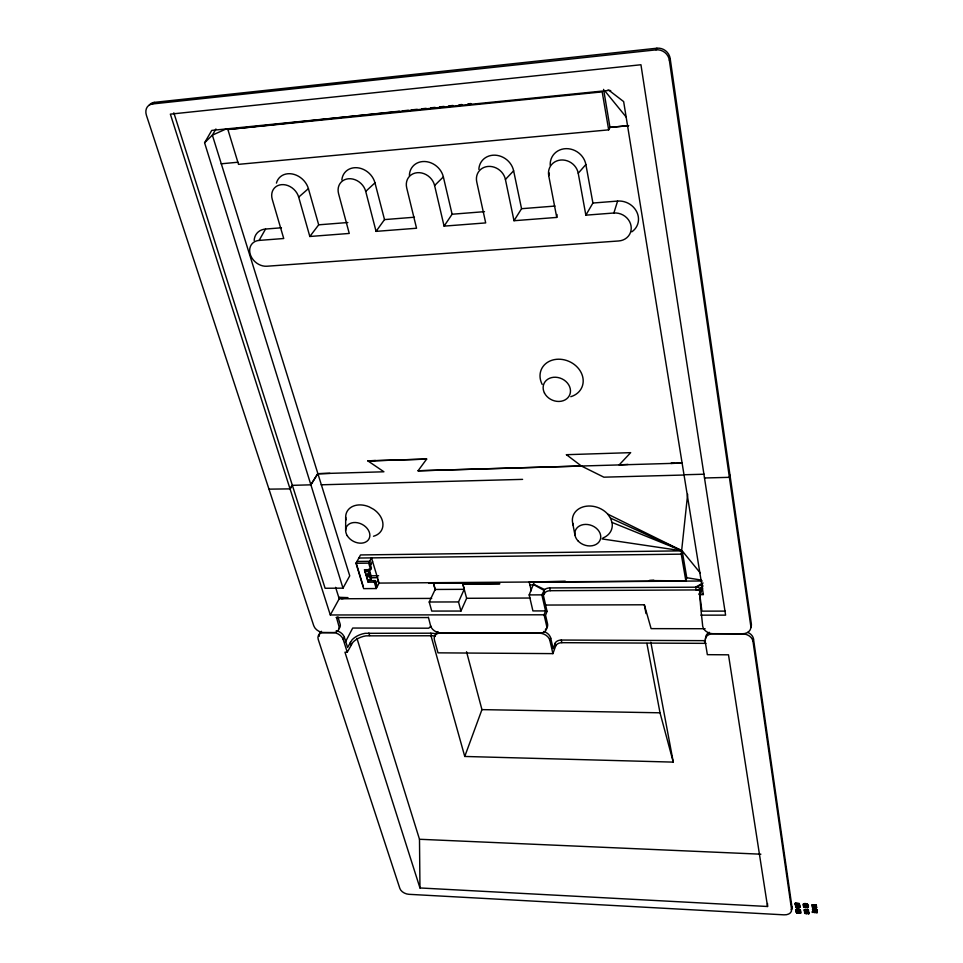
<?xml version="1.0" encoding="UTF-8"?>
<svg xmlns="http://www.w3.org/2000/svg" width="963" height="963" viewBox="0 0 963 963"><rect width="100%" height="100%" fill="white"/><g stroke="black" fill="none" stroke-linecap="round" stroke-linejoin="round"><path stroke-width="1.44" d="M345.645 530.408L345.681 517.203M795.655 905.846L795.775 906.881C798.508 907.122 794.27 906.075 796.858 905.75L799.446 906.905L799.025 903.619L795.546 903.463L799.013 903.812M797.46 906.652C791.417 905.533 802.841 907.038 796.858 905.75C793.608 906.568 800.855 908.928 795.883 905.798M798.604 904.329L796.076 904.197M804.021 907.134L806.163 907.435L804.021 907.327L803.515 903.763L804.081 907.399L805.068 907.194L803.852 907.194L803.864 903.8L807.307 904.076L807.68 907.351L807.572 906.315C806.729 907.676 809.089 906.628 805.08 906.183L803.997 907.098L807.644 907.339M798.953 904.233L795.739 904.317M797.22 904.269L796.1 903.763M797.653 913.08C796.979 913.923 796.401 911.07 797.244 912.19C792.2 909.048 802.155 906.496 800.686 913.249M798.315 906.436L799.326 905.978L798.64 904.197M798.604 906.267L799.23 906.52L798.556 906.195M799.254 912.358L798.664 911.877M799.254 911.359C803.527 909.638 790.587 910.191 799.747 910.589M796.57 910.216L797.725 910.312M796.87 909.915L796.702 910.42M798.026 909.951L797.159 910.143M798.315 912.707L796.606 912.659L800.301 912.96L799.422 912.262L800.494 913.093L800.012 909.614L800.458 913.153L796.654 912.936L796.305 911.925L798.279 911.853M814.108 909.951L812.784 909.782L814.963 910.408L812.784 910.191L813.001 909.132M700.197 589.91L550.234 590.704A5.309 3.058 -12.7 0 0 545.239 592.329L543.385 595.363L547.044 611.373L545.648 611.324L541.868 594.857L544.613 589.561A5.321 3.058 -12.7 0 1 549.62 587.936L697.019 587.189A5.501 3.226 -9 0 1 699.884 588.706C699.644 600.996 701.461 613.768 702.701 626.251A9.618 7.355 14.3 0 0 713.294 633.75L742.401 633.835A9.63 7.331 13.1 0 1 752.982 641.298L791.562 909.445A8.619 5.706 12.7 0 1 783.966 914.838L408.938 894.314A7.873 5.044 22.1 0 1 399.85 888.428L318.235 639.456A8.823 6.272 27.3 0 1 324.037 632.571L332.921 632.595A8.836 6.296 27 0 1 343.237 639.552L347.258 652.228L344.959 652.216L419.964 887.958L767.547 906.496L767.511 903.523M805.682 907.098C801.168 906.303 807.488 905.088 807.969 907.375M804.334 906.701L803.864 903.836L804.177 906.917L806.801 906.376M807.933 910.914L804.803 910.866L805.176 910.264M804.298 904.197L804.478 904.389M806.26 904.726L805.682 904.714M806.645 906.568L807.463 906.965L806.813 906.689M807.584 912.671L808.451 913.586L807.885 910.107L804.237 909.83L808.318 910.071M807.68 910.468L806.886 910.372M814.457 909.108L813.386 909.156M813.362 911.528L814.265 911.106M816.612 911.275L816.72 912.346L813.795 911.371M816.648 910.372L816.552 909.337L812.868 908.94L813.145 909.71L816.383 909.192L816.793 910.565M816.227 912.178C818.165 912.647 805.261 911.383 816.684 912.346C816.564 909.951 816.973 913.61 815.914 911.744C818.093 910.252 814.867 915.139 813.145 911.13L817.069 912.659M556.758 217.421L548.741 175.772A15.444 13.976 34.6 0 1 560.779 160.027A15.444 13.976 34.6 0 1 578.233 173.256L585.853 215.17L613.876 213.004A15.203 13.711 26.7 0 1 631.042 225.884A15.203 13.711 26.7 0 1 618.679 240.967L266.895 266.233A14.553 11.616 40.7 0 1 250.236 254.28A14.553 11.616 40.7 0 1 259.107 240.413L283.724 238.511L272.264 199.377A14.999 12.206 43 0 1 281.557 184.655A14.999 12.206 43 0 1 298.686 197.126L309.833 236.489L349.256 233.443L338.579 193.719A15.095 12.627 42 0 1 348.51 178.757A15.095 12.627 42 0 1 365.723 191.396L376.064 231.373L416.546 228.243L406.711 187.905A15.203 13.061 40.5 0 1 417.316 172.69A15.203 13.061 40.5 0 1 434.602 185.522L444.087 226.124L485.689 222.91L476.745 181.923A15.324 13.518 38.3 0 1 488.036 166.443A15.324 13.518 38.3 0 1 505.419 179.467L514.001 220.72L556.758 217.421L557.035 214.52M700.161 572.853L682.189 550.848L360.523 554.941L356.009 563.283L363.653 588.622L376.232 588.549L379.073 583.084L685.861 580.918L681.262 554.146L687.654 494.236M813.181 905.22L813.217 905.653M805.333 910.781L807.957 910.914M812.688 905.81L815.89 905.882L812.784 905.75M815.83 909.12L816.48 910.228L816.335 909.144M816.865 910.504L816.383 909.192M815.601 911.913L816.143 911.227L816.925 912.539M814.12 912.31L813.097 912.13L814.409 912.358M816.516 912.154L816.395 911.528M814.481 909.975C811.123 910.504 814.566 908.771 812.892 909.301M815.601 909.253C815.36 911.239 819.32 908.494 812.459 909.192L813.001 909.83M813.362 909.529L816.275 910.083L815.276 909.265M804.791 910.312L804.827 913.381C807.704 913.249 803.744 913.406 805.333 912.852C804.322 912.575 810.918 913.177 807.969 913.237M813.771 907.206L813.254 907.278M815.757 905.232L812.555 904.835M816.335 909.349L816.648 910.408M816.708 912.611L816.468 911.251M812.676 904.871L815.938 905.244L812.495 905.064M816.624 907.543C810.136 907.122 813.542 907.278 812.218 904.763L816.118 905.015L812.11 904.751L812.363 907.315L816.624 907.543L816.299 905.039M816.768 910.264L813.181 909.975L812.856 909L813.169 909.782L813.542 909.253M814.951 910.3L816.504 910.083L813.879 909.06L815.3 909.541L813.181 909.975M814.734 911.179L815.878 911.383M815.131 911.359L816.744 912.202L813.049 912.045M813.097 911.949L814.156 911.179C818.598 910.781 811.893 912.659 813.181 911.239L813.446 912.19L813.819 910.348M816.287 909.481L816.431 910.492M816.6 911.443L812.748 911.287L812.892 912.406M808.138 910.155L808.703 913.586L804.851 913.381L804.574 910.059L808.089 910.324L804.574 910.083M807.668 912.768C808.487 913.418 807.825 912.394 806.862 913.466M814.132 911.395L815.613 911.6M805.008 912.972C803.936 906.424 805.357 915.223 805.369 912.491M807.03 904.028L803.792 904.064M807.078 904.281L803.973 904.113M803.997 907.098C799.844 901.392 811.34 903.246 807.728 907.652M807.102 910.817L807.969 910.866M808.402 910.143L808.896 913.694M800.072 912.972C798.881 910.324 800.951 913.875 800.097 912.816C791.321 914.609 800.349 903.378 800.265 913.02M796.63 912.515L797.376 911.78L797.003 912.792L796.485 909.469L797.123 912.804L796.702 911.744L797.147 912.659L800.109 912.78L799.422 911.997M804.502 912.37L805.249 913.02M804.707 912.382L808.402 912.382L808.812 913.743M806.175 907.531L807.873 907.531L807.403 903.968M796.148 906.665L799.651 907.086L799.158 903.535L799.759 907.254M800.325 912.154L796.497 911.877M800.53 912.154L799.567 911.925M795.51 903.463L796.16 906.568L795.173 903.33L799.338 903.607L799.832 907.194M796.606 909.505L799.832 909.879L796.473 909.541M797.93 906.797L798.917 906.737M797.942 912.96L796.714 912.936M798.869 903.655L795.498 903.559M797.954 912.984L798.688 912.852M799.651 907.086L799.158 903.583M796.654 912.563L796.148 909.397M791.562 909.445L791.959 906.893L753.487 638.914A9.618 7.319 13.1 0 0 747.806 632.414M804.021 904.775L807.211 904.859M752.982 641.298L753.487 638.914M548.741 175.772L549.331 173.051M729.978 475.096L729.376 477.335L704.507 477.985M798.062 904.161L797.797 904.305M813.422 911.167L813.121 912.117M573.31 525.317A20.404 16.118 19.8 0 1 582.747 507.02A20.404 16.118 19.8 0 1 607.701 514.098L682.189 550.848L686.763 577.728L685.861 580.918L649.327 580.557L653.817 580.22M797.256 912.226L799.567 911.901L796.955 912.358L799.158 912.539M815.745 909.156L813.193 909.939M816.54 911.961L816.106 911.239M613.876 213.004L617.596 201.074A18.297 16.503 26.1 0 1 636.928 212.245A18.297 16.503 26.1 0 1 631.836 231.806M796.1 906.014L798.435 906.376M702.641 586.828L700.161 590.355L699.222 594.677L703.387 594.653L623.651 101.597L609.098 90.39L211.74 130.402L204.589 142.789L342.997 588.152L325.109 588.261L173.834 112.815M797.304 912.033L799.218 912.19M797.147 909.927L797.617 909.854M552.906 653.624L549.873 640.431A9.185 6.849 20.8 0 0 539.412 633.197L440.898 632.908A9.004 6.597 24 0 0 434.421 639.95L438.009 652.842L552.906 653.624L555.699 645.92L555.097 643.272A5.2 3.13 -12.7 0 1 561.248 640.046L704.435 640.648A5.369 3.298 -8.7 0 1 705.446 640.708M555.097 643.272L553.135 648.677L550.716 638.144A9.161 6.849 20.8 0 0 543.758 631.463M804.177 906.917L804.069 906.123L804.647 906.544M650.819 642.189L673.269 762.118L464.756 756.461L481.945 709.623L466.537 651.746M549.873 640.431L550.716 638.144M547.044 611.373L545.564 615.261L547.514 623.711A9.221 6.934 21 0 1 545.395 629.465M428.415 617.235L430.581 625.83A9.064 6.681 24.3 0 0 441.006 632.956L539.533 633.233A9.233 6.934 21.1 0 0 546.659 625.998L544.071 614.803L545.552 610.915L532.924 610.927L529.181 594.917L534.248 582.146M816.468 910.083L813.254 909.517M798.399 905.846L799.374 906.905L795.751 906.616M435.384 590.15L433.47 583.277L435.156 589.464L429.221 602.007L431.737 611.072L460.952 611.048L466.634 598.3L462.589 583.096L428.655 583.313M460.952 611.048L458.532 601.935L464.214 589.32L463.215 585.408M807.15 907.182L804.31 906.532M767.547 906.496L728.497 654.816L707.36 654.671L705.133 641.093A9.558 7.271 14.2 0 1 713.282 633.69L742.389 633.774A9.69 7.427 13.2 0 0 750.827 626.323L669.357 60.26L670.188 58.599A11.905 11.412 40.6 0 0 656.874 48.21L154.357 102.367A11.339 8.884 48.2 0 0 149.265 105.123M808.523 913.261L804.803 913.105M807.668 907.206L807.536 906.556M347.258 652.228L352.807 642.405A15.107 8.655 -17.5 0 1 365.916 635.857L431.52 635.761A15.239 8.908 -16.1 0 1 435.023 636.098M435.878 633.931A15.264 8.896 -16.1 0 0 430.798 633.197L365.133 633.317A15.131 8.643 -17.5 0 0 352.013 639.865L347.595 647.473L344.393 637.35A8.823 6.296 27 0 0 336.268 630.645M370.045 577.86L371.116 575.814L369.034 568.964M336.436 617.271L339.06 626.636A8.896 6.368 27.4 0 1 332.945 632.667L324.05 632.631A8.884 6.344 27.6 0 1 313.721 625.673L146.412 115.283A11.363 8.896 48.2 0 1 152.551 103.956L656.02 49.859L656.874 48.21M345.248 642.273L352.699 628.045L428.776 628.201L430.894 626.119M368.131 582.182L364.399 569.711L370.623 569.651L368.697 563.15L371.513 557.89L378.062 579.678L376.015 583.578L375.137 580.605L368.949 580.641L368.131 582.182L374.33 582.146L375.137 580.605M796.172 906.352L798.496 906.388L796.341 906.171M343.237 639.552L344.393 637.35M367.517 580.111L370.779 579.786L371.429 578.546L370.502 575.441L367.397 575.465L366.578 577.006M256.206 126.49L227.882 129.511L238.511 164.348L608.676 129.861L609.976 127.393L603.596 89.39M370.779 579.786L369.852 576.668L370.502 575.441M370.623 569.651L371.441 568.11L370.538 565.052L372.549 561.297M365.964 574.923L369.226 574.586L369.876 573.358L368.949 570.24L365.844 570.265L365.025 571.793M369.226 574.586L368.299 571.456L368.949 570.24M702.545 588.862L699.728 594.135L701.907 611.144L725.115 611.108M813.506 911.66L816.564 912.202M544.071 614.803L330.309 614.972L339.217 598.769L335.593 587.346M342.997 588.152L349.738 575.838L212.366 135.145L215.929 128.994M259.107 240.413L265.547 229.05L281.449 227.786M702.605 588.152L699.138 594.147L703.351 594.123M585.853 215.17L592.907 203.037L585.877 164.517A18.514 16.756 34.1 0 0 566.1 148.651A18.514 16.756 34.1 0 0 550.222 165.335M544.48 593.052L543.939 593.93L543.854 590.283L533.333 584.445M269.255 489.144L290.032 488.879L292.307 485.34L310.832 484.834L317.766 473.724L329.924 473.351M310.82 484.81L317.754 473.712L383.912 471.786L367.914 460.916L375.377 460.446M514.001 220.72L521.549 208.706L513.628 170.8A18.357 16.202 37.8 0 0 495.042 155.175A18.357 16.202 37.8 0 0 478.852 169.356M290.224 488.59L292.295 485.316M444.087 226.124L452.104 214.231L443.353 176.903A18.225 15.673 40.1 0 0 424.803 161.519A18.225 15.673 40.1 0 0 409.395 175.459M376.064 231.373L384.514 219.6L414.439 217.217M681.66 463.095L418.062 470.787L426.669 459.062L367.914 460.916L426.645 459.098M309.833 236.489L318.693 224.824L347.836 222.513M700.209 589.5L702.677 586.298M813.386 909.469L816.251 909.879M798.568 905.942L796.858 905.75L798.267 906.231M578.233 173.256L585.877 164.517M699.884 588.706L702.834 585.384M806.657 906.809C799.398 906.159 811.315 907.808 805.08 906.183L806.5 906.64M505.419 179.467L513.628 170.8M204.589 142.789L212.366 135.145L226.474 128.813M434.602 185.522L443.353 176.903M365.723 191.396L374.968 182.85A18.092 15.155 41.6 0 0 357.201 167.743A18.092 15.155 41.6 0 0 341.853 179.985M152.551 103.956L154.357 102.367M298.686 197.126L308.401 188.64A17.972 14.65 42.6 0 0 292.102 173.942A17.972 14.65 42.6 0 0 276.429 183.126M816.648 912.274L814.168 912.19M697.019 587.189L701.895 584.072M703.074 583L695.659 587.093L696.129 589.934L697.489 590.042A5.489 3.226 -9 0 1 700.679 592.341M799.146 912.334L796.979 912.286L799.374 912.394M804.274 904.377L804.887 904.522M804.021 904.63L807.126 904.847M804.322 906.448L804.346 906.436M799.88 909.698L800.253 913.225M341.636 598.757L347.98 597.638L338.735 597.289M673.763 463.034L670.838 463.408L682.021 463.059M259.191 126.177L399.344 111.202M402.317 110.889L408.288 110.251M411.273 109.926L417.232 109.288M421.71 108.819L426.176 108.338M430.654 107.856L435.12 107.387M439.597 106.905L444.063 106.424M448.541 105.954L453.019 105.473M458.978 104.835L461.963 104.522M467.922 103.884L470.907 103.559M227.882 129.511L602.188 91.882L608.676 129.861M221.165 163.806L237.981 162.229M452.104 214.231L484.509 211.655M521.549 208.706L554.965 206.058M592.907 203.037L617.596 201.074M627.996 464.407L619.161 464.912L630.669 452.646L566.449 454.692M806.705 906.785L804.526 906.665M813.603 911.66L815.817 911.817L813.47 911.792L815.793 911.792L814.156 911.179L815.577 911.672L813.47 911.792L815.613 911.732L814.156 911.179M804.454 906.689L806.561 906.893M815.938 910.059L814.794 909.963M799.759 912.792L798.327 912.683M418.062 470.787L581.399 466.02L603.861 477.179L683.947 475.024M531.275 590.752L529.241 582.182L565.245 581.158M683.995 474.759L704.158 474.217M321.161 484.798L522.596 479.369M358.862 558.034L681.262 554.146M356.984 561.453L369.684 561.309L370.695 564.751M356.009 563.283L368.697 563.15M368.299 571.456L365.194 571.492L366.121 574.622M371.116 575.814L378.628 575.754M369.852 576.668L366.747 576.693L367.673 579.81M370.586 577.752L377.677 577.704M529.241 582.182L702.28 580.99M462.77 583.759L499.616 583.482M462.89 584.204L499.737 583.939M529.891 584.95L533.634 584.926M435.156 589.464L464.214 589.32M529.181 594.917L541.868 594.857M813.181 909.674L815.505 909.71M542.723 595.363L543.385 595.363M339.217 598.769L431.677 598.408M466.634 598.3L530.047 598.035M429.221 602.007L458.532 601.935M545.214 605.053L644.343 604.788L651.108 628.634L705.121 628.731M700.871 615.152L725.596 615.14L640.949 64.75L170.355 114.14L330.309 614.972M336.268 617.596L428.27 617.56M555.699 645.92A5.2 3.13 -12.7 0 1 561.838 642.682L704.88 643.356A5.369 3.298 -8.7 0 1 705.891 643.428M481.945 709.623L660.016 712.801L673.269 762.118M356.936 638.313L419.495 839.267L760.878 854.193M796.895 907.098L797.87 907.122M805.116 907.531L806.091 907.555M812.748 911.311L816.997 911.54L817.142 912.635M806.175 913.141L806.994 913.586L805.947 913.586M812.989 912.467L812.941 911.263L813.073 912.322M797.749 913.141L798.724 913.177M805.706 907.074L807.488 907.206M797.472 906.628L799.254 906.761M814.493 909.951L816.275 910.083M806.525 913.129L808.306 913.261M804.875 913.177L804.165 909.891M796.678 912.731L795.956 909.445M602.104 538.931L682.189 550.848L610.482 518.106L607.701 514.098M686.763 577.728L701.064 580.039M607.87 90.149L610.723 90.666M813.879 909.06L815.3 909.517M610.482 518.106L612.011 522.44L682.189 550.848M533.442 584.192L544.613 589.561M566.413 454.668L581.399 466.02M604.547 90.546L626.263 117.161M337.869 616.741L340.24 624.433A8.884 6.368 27.4 0 1 338.591 629.044M350.291 642.297L351.086 644.825M367.974 573.852L368.769 576.464L367.95 573.888M368.865 633.016L369.636 635.556M356.166 562.982L363.4 586.9M378.062 579.678L379.073 583.084M374.33 582.146L376.232 588.549M376.184 583.265L377.195 586.696M308.401 188.64L318.693 224.824M430.798 633.197L431.52 635.761M430.979 635.664L464.756 756.461M374.968 182.85L384.514 219.6M549.62 587.936L550.234 590.704M561.248 640.046L561.838 642.682M572.672 523.15L575.031 535.428M646.895 643.428L660.016 712.801M644.343 604.788L645.992 613.575M704.435 640.648L704.88 643.356M700.245 590.788L700.486 592.305M670.188 58.599L751.345 623.94A9.666 7.415 13.1 0 1 750.61 627.72M795.282 903.378L795.799 906.893M795.101 903.378L795.932 906.616M807.054 904.028L807.632 907.603M815.781 905.28L816.407 907.531M812.844 909.144L812.808 909.818M812.784 910.191L812.652 909.132L812.88 910.276M419.495 839.267L419.964 887.958M373.5 536.247A19.621 14.746 28.3 0 0 382.949 524.739A19.621 14.746 28.3 0 0 373.716 509.367L369.19 506.875A19.621 14.746 28.3 0 0 345.97 519.96M612.011 522.44A20.404 16.118 19.8 0 1 602.91 537.98M542.181 384.418A22.149 18.538 24.1 0 1 552.268 360.15A22.149 18.538 24.1 0 1 581.11 372.525A22.149 18.538 24.1 0 1 570.794 396.684M656.02 49.859A11.929 11.436 40.3 0 1 669.357 60.26M254.172 240.449A17.527 14 40.4 0 1 265.547 229.05M791.959 906.893A8.595 5.706 12.7 0 1 791.249 909.77M705.723 638.734A9.546 7.259 14.2 0 1 709.346 632.318M435.216 635.881A8.992 6.597 24 0 1 437.948 631.608M319.198 636.362A8.811 6.272 27.3 0 1 319.174 634.629M319.379 633.823A8.811 6.272 27.3 0 1 321.498 631.307M798.303 906.159L796.858 905.75L798.279 906.183M628.586 125.659L609.976 127.393L628.586 125.659M347.234 535.669A12.76 9.534 28.2 0 0 368.215 540.05A12.76 9.534 28.2 0 0 357.815 522.813A12.76 9.534 28.2 0 0 347.234 535.669M577.812 540.688A13.265 10.412 19.8 0 0 599.949 540.436A13.265 10.412 19.8 0 0 585.612 524.402A13.265 10.412 19.8 0 0 577.812 540.688M544.444 392.976A14.036 11.688 24.1 0 0 568.062 397.514A14.036 11.688 24.1 0 0 557.926 377.508A14.036 11.688 24.1 0 0 544.444 392.976"/></g></svg>
